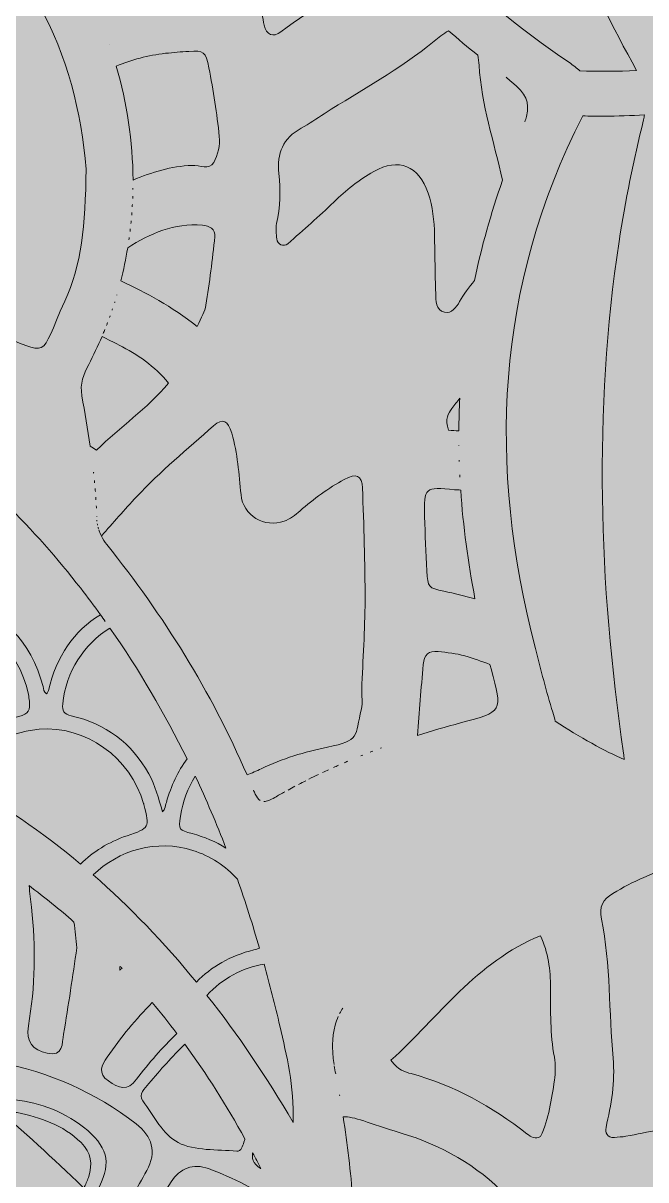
# Model space of a CAD drawing. Extents: x 31 to 2970, y -2969 to -30.
# Drawn here: x 1689.9 to 1956.8, y -1075.3 to -579.8 of the extents above; entities that cross this region are included whole.
import ezdxf

# ---------------------------------------------------------------- set-up
doc = ezdxf.new("R2010")
doc.units = 0
doc.header["$MEASUREMENT"] = 0
doc.layers.add('Layer 1', color=7, linetype='Continuous')

# ---------------------------------------------------------------- blocks, each defined once
blk = doc.blocks.new('block 2')
at = {"layer": 'Layer 1', "lineweight": 0}
for points, knots in [([(1896.45, -436.48), (1898.76, -452.21), (1901.42, -467.86), (1905.42, -483.36), (1915.99, -524.44), (1932.11, -563.13), (1952.8, -600.02), (1944.99, -600.52), (1935.8, -600.44), (1928.49, -600.25), (1927.18, -599.06), (1925.72, -597.86), (1923.99, -596.71), (1880.18, -566.9), (1842.91, -530.94), (1819.53, -482.52), (1813.26, -469.56), (1806.18, -456.48), (1806.91, -441.4), (1807.88, -420.4), (1829.45, -402.55), (1854.26, -401.63), (1877.57, -400.78), (1893.03, -413.4), (1896.45, -436.48)], [0, 0, 0, 0, 1, 1, 1, 2, 2, 2, 3, 3, 3, 4, 4, 4, 5, 5, 5, 6, 6, 6, 7, 7, 7, 8, 8, 8, 8]), ([(1804.63, -526.24), (1812.38, -533), (1821.65, -537.48), (1831.53, -540.47), (1831.53, -540.47), (1831.53, -540.47), (1831.53, -540.47), (1835.61, -545.66), (1839.87, -550.72), (1844.3, -555.64), (1829.53, -564.7), (1814.24, -572.95), (1800.38, -583.47), (1796.93, -586.09), (1794.2, -584.88), (1793.18, -580.67), (1792.79, -579.06), (1792.59, -577.4), (1792.27, -575.77), (1790.04, -564.37), (1789.62, -552.71), (1787.93, -541.3), (1786.27, -530), (1781.67, -519.19), (1779.12, -507.85), (1775.89, -493.42), (1769.04, -479.88), (1760.99, -467.24), (1754.44, -456.95), (1748.71, -446.25), (1744.14, -434.95), (1743.31, -432.91), (1742.33, -430.87), (1743.71, -428.55), (1744.52, -428.6), (1745.63, -428.33), (1746.27, -428.76), (1756.33, -435.58), (1766.19, -442.71), (1776.39, -449.3), (1782.21, -453.05), (1784.8, -457.12), (1782.8, -464.38), (1775.78, -489.9), (1785.99, -509.99), (1804.63, -526.24)], [0, 0, 0, 0, 1, 1, 1, 2, 2, 2, 3, 3, 3, 4, 4, 4, 5, 5, 5, 6, 6, 6, 7, 7, 7, 8, 8, 8, 9, 9, 9, 10, 10, 10, 11, 11, 11, 12, 12, 12, 13, 13, 13, 14, 14, 14, 15, 15, 15, 15]), ([(1716.87, -642.29), (1716.64, -666.79), (1714.84, -683.48), (1707.8, -698.83), (1696.26, -723.94), (1702.53, -722.29), (1677.14, -712.33), (1676.1, -711.94), (1675.07, -711.67), (1674.03, -711.25), (1611.22, -685.56), (1568.18, -641.48), (1549.83, -575.4), (1539.22, -537.13), (1561.53, -507.17), (1599.83, -507.09), (1614.03, -507.09), (1627.91, -510.21), (1640.49, -517.17), (1692.76, -545.98), (1712.87, -593.33), (1716.87, -642.29)], [0, 0, 0, 0, 1, 1, 1, 2, 2, 2, 3, 3, 3, 4, 4, 4, 5, 5, 5, 6, 6, 6, 7, 7, 7, 7]), ([(1799.45, -644.18), (1798.51, -635.58), (1801.33, -629.05), (1809.1, -624.77), (1812.49, -622.91), (1815.66, -620.67), (1818.93, -618.59), (1834.79, -608.52), (1851.31, -599.49), (1865.99, -587.57), (1867.92, -586), (1869.93, -584.38), (1872.2, -583.02), (1876.27, -586.58), (1880.44, -590.07), (1884.71, -593.48), (1884.99, -594.93), (1885.2, -596.38), (1885.28, -597.83), (1886.27, -614.76), (1891.69, -630.73), (1895.39, -647.06), (1890.3, -661.36), (1886.31, -675.71), (1883.32, -690.1), (1880.92, -692.84), (1878.77, -695.82), (1876.94, -699.1), (1875.63, -701.46), (1873.43, -704.29), (1870.54, -703.65), (1866.53, -702.77), (1866.84, -698.69), (1866.73, -695.51), (1866.42, -687.21), (1866.34, -678.9), (1866.18, -670.59), (1866.07, -664.47), (1865.45, -658.43), (1863.47, -652.59), (1859.48, -640.86), (1850.89, -637.36), (1840.14, -643.37), (1833.84, -646.89), (1828.23, -651.36), (1823.02, -656.42), (1816.68, -662.58), (1810.01, -668.41), (1803.37, -674.27), (1801.58, -675.85), (1798.76, -674.56), (1798.61, -672.24), (1798.46, -670.05), (1798.05, -667.74), (1798.52, -665.66), (1800.13, -658.53), (1800.24, -651.37), (1799.45, -644.18)], [0, 0, 0, 0, 1, 1, 1, 2, 2, 2, 3, 3, 3, 4, 4, 4, 5, 5, 5, 6, 6, 6, 7, 7, 7, 8, 8, 8, 9, 9, 9, 10, 10, 10, 11, 11, 11, 12, 12, 12, 13, 13, 13, 14, 14, 14, 15, 15, 15, 16, 16, 16, 17, 17, 17, 18, 18, 18, 19, 19, 19, 19]), ([(1726.77, -588.85), (1726.77, -588.85), (1726.77, -588.85), (1726.77, -588.86), (1726.77, -588.85), (1726.77, -588.85), (1726.77, -588.85)], [0, 0, 0, 0, 1, 1, 1, 2, 2, 2, 2]), ([(1729.8, -598.19), (1736.36, -595.47), (1743.35, -593.58), (1750.93, -592.72), (1754.23, -592.35), (1757.55, -592.09), (1760.87, -591.89), (1767.25, -591.48), (1768.19, -591.93), (1769.51, -598.91), (1771.35, -608.67), (1772.97, -618.5), (1773.95, -628.38), (1774.31, -632.02), (1773.41, -636.33), (1771.59, -639.48), (1769.72, -642.73), (1765.51, -640.67), (1762.3, -640.76), (1753.32, -641.01), (1745.05, -643.69), (1736.98, -647), (1736.89, -630.5), (1734.46, -614.03), (1729.8, -598.19)], [0, 0, 0, 0, 1, 1, 1, 2, 2, 2, 3, 3, 3, 4, 4, 4, 5, 5, 5, 6, 6, 6, 7, 7, 7, 8, 8, 8, 8]), ([(1899.21, -604.91), (1898.48, -604.29), (1897.69, -603.64), (1896.83, -602.95), (1897.69, -603.64), (1898.48, -604.29), (1899.21, -604.91), (1905.43, -610.17), (1907.11, -613.38), (1905.58, -619.73), (1905.4, -620.48), (1905.17, -621.27), (1904.91, -622.11), (1905.17, -621.27), (1905.4, -620.48), (1905.58, -619.73), (1907.11, -613.38), (1905.43, -610.17), (1899.21, -604.91)], [0, 0, 0, 0, 1, 1, 1, 2, 2, 2, 3, 3, 3, 4, 4, 4, 5, 5, 5, 6, 6, 6, 6]), ([(1955.76, -621.21), (1951.65, -638.44), (1947.88, -655.87), (1945.26, -673.4), (1934.34, -746.48), (1936.53, -819.56), (1947.18, -892.48), (1947.34, -893.44), (1947.42, -894.37), (1947.49, -895.25), (1939.3, -891.79), (1928.34, -885.6), (1917.92, -878.83), (1917.65, -877.64), (1917.3, -876.37), (1916.88, -875.02), (1914.07, -866.02), (1911.8, -856.87), (1909.42, -847.75), (1888.95, -769.14), (1892.3, -692.71), (1929.72, -619.52), (1932.49, -619.6), (1935.57, -619.63), (1938.8, -619.63), (1944.49, -619.63), (1950.57, -619.48), (1956.19, -619.06), (1956.07, -619.75), (1955.92, -620.48), (1955.76, -621.21)], [0, 0, 0, 0, 1, 1, 1, 2, 2, 2, 3, 3, 3, 4, 4, 4, 5, 5, 5, 6, 6, 6, 7, 7, 7, 8, 8, 8, 9, 9, 9, 10, 10, 10, 10]), ([(1736.88, -653.98), (1736.87, -654.27), (1736.86, -654.56), (1736.84, -654.85), (1736.86, -654.56), (1736.87, -654.27), (1736.88, -653.98)], [0, 0, 0, 0, 1, 1, 1, 2, 2, 2, 2]), ([(1736.96, -650.5), (1736.96, -650.69), (1736.96, -650.88), (1736.95, -651.07), (1736.96, -650.88), (1736.96, -650.69), (1736.96, -650.5)], [0, 0, 0, 0, 1, 1, 1, 2, 2, 2, 2]), ([(1736.72, -657.46), (1736.7, -657.8), (1736.68, -658.15), (1736.66, -658.49), (1736.68, -658.15), (1736.7, -657.8), (1736.72, -657.46)], [0, 0, 0, 0, 1, 1, 1, 2, 2, 2, 2]), ([(1736.5, -660.95), (1736.47, -661.32), (1736.44, -661.69), (1736.41, -662.07), (1736.44, -661.69), (1736.47, -661.32), (1736.5, -660.95)], [0, 0, 0, 0, 1, 1, 1, 2, 2, 2, 2]), ([(1734.7, -676.05), (1734.7, -676.05), (1734.7, -676.05), (1734.7, -676.05), (1744.29, -669.86), (1754.56, -665.41), (1766.73, -666.37), (1769.72, -666.61), (1772.38, -667.97), (1772.04, -671.28), (1771.03, -681.08), (1769.76, -690.86), (1768.26, -700.6), (1767.86, -703.22), (1766.25, -705.66), (1764.53, -709.76), (1753.45, -701.08), (1742.76, -695.31), (1731.73, -690.23), (1732.92, -685.54), (1733.92, -680.81), (1734.7, -676.05)], [0, 0, 0, 0, 1, 1, 1, 2, 2, 2, 3, 3, 3, 4, 4, 4, 5, 5, 5, 6, 6, 6, 7, 7, 7, 7]), ([(1735.83, -667.97), (1735.78, -668.35), (1735.74, -668.73), (1735.7, -669.1), (1735.74, -668.73), (1735.78, -668.35), (1735.83, -667.97)], [0, 0, 0, 0, 1, 1, 1, 2, 2, 2, 2]), ([(1736.2, -664.44), (1736.16, -664.83), (1736.13, -665.21), (1736.09, -665.6), (1736.13, -665.21), (1736.16, -664.83), (1736.2, -664.44)], [0, 0, 0, 0, 1, 1, 1, 2, 2, 2, 2]), ([(1735.36, -671.65), (1735.32, -671.96), (1735.28, -672.27), (1735.24, -672.58), (1735.28, -672.27), (1735.32, -671.96), (1735.36, -671.65)], [0, 0, 0, 0, 1, 1, 1, 2, 2, 2, 2]), ([(1730.08, -696.25), (1730.07, -696.28), (1730.06, -696.31), (1730.05, -696.33), (1730.06, -696.31), (1730.07, -696.28), (1730.08, -696.25)], [0, 0, 0, 0, 1, 1, 1, 2, 2, 2, 2]), ([(1728.21, -702.17), (1728.15, -702.34), (1728.09, -702.51), (1728.03, -702.68), (1728.09, -702.51), (1728.15, -702.34), (1728.21, -702.17)], [0, 0, 0, 0, 1, 1, 1, 2, 2, 2, 2]), ([(1729.17, -699.21), (1729.14, -699.3), (1729.11, -699.39), (1729.09, -699.48), (1729.11, -699.39), (1729.14, -699.3), (1729.17, -699.21)], [0, 0, 0, 0, 1, 1, 1, 2, 2, 2, 2]), ([(1726.09, -708.09), (1725.94, -708.49), (1725.78, -708.89), (1725.63, -709.28), (1725.78, -708.89), (1725.94, -708.49), (1726.09, -708.09)], [0, 0, 0, 0, 1, 1, 1, 2, 2, 2, 2]), ([(1727.18, -705.13), (1727.09, -705.4), (1726.98, -705.68), (1726.88, -705.96), (1726.98, -705.68), (1727.08, -705.4), (1727.18, -705.13)], [0, 0, 0, 0, 1, 1, 1, 2, 2, 2, 2]), ([(1724.93, -711.06), (1724.7, -711.63), (1724.46, -712.2), (1724.22, -712.78), (1724.46, -712.2), (1724.7, -711.63), (1724.93, -711.06)], [0, 0, 0, 0, 1, 1, 1, 2, 2, 2, 2]), ([(1723.7, -714.04), (1726.15, -715.24), (1728.6, -716.45), (1731.03, -717.69), (1738.95, -721.73), (1746.15, -726.71), (1752.24, -733.97), (1742.93, -745.04), (1731.52, -752.87), (1721.36, -762.66), (1720.44, -762.09), (1719.52, -761.54), (1718.6, -760.98), (1718.6, -760.98), (1718.6, -760.98), (1718.6, -760.99), (1717.54, -753.77), (1716.29, -746.59), (1715.07, -739.4), (1714.18, -734.21), (1715.76, -730.29), (1717.99, -726.06), (1720.07, -722.12), (1721.97, -718.11), (1723.7, -714.04)], [0, 0, 0, 0, 1, 1, 1, 2, 2, 2, 3, 3, 3, 4, 4, 4, 5, 5, 5, 6, 6, 6, 7, 7, 7, 8, 8, 8, 8]), ([(1876.62, -754.48), (1876.62, -754.47), (1876.62, -754.47), (1876.62, -754.47), (1875.16, -754.33), (1873.7, -754.23), (1872.23, -754.22), (1870.51, -749.36), (1872.2, -746.87), (1873.64, -744.9), (1874.74, -743.39), (1875.87, -741.91), (1876.99, -740.42), (1876.77, -745.1), (1876.65, -749.79), (1876.62, -754.48)], [0, 0, 0, 0, 1, 1, 1, 2, 2, 2, 3, 3, 3, 4, 4, 4, 5, 5, 5, 5]), ([(1771.47, -752.31), (1775.41, -748.8), (1777.71, -749.98), (1779.3, -755.51), (1781.77, -764.11), (1782.43, -772.92), (1783.27, -781.78), (1784.13, -790.79), (1793.36, -796.18), (1801.71, -793.17), (1804.21, -792.26), (1806.51, -790.48), (1808.57, -788.71), (1814.47, -783.61), (1820.68, -778.98), (1827.53, -775.24), (1832.54, -772.5), (1835.12, -773.5), (1835.32, -778.9), (1835.91, -794.96), (1836.45, -811.04), (1836.42, -827.12), (1836.39, -839.83), (1835.47, -852.55), (1835, -865.26), (1834.9, -868.03), (1835.58, -870.94), (1834.91, -873.54), (1831.85, -885.56), (1834.53, -887.09), (1820.28, -889.98), (1810.52, -891.95), (1800.98, -894.91), (1791.91, -899.2), (1789.94, -900.13), (1787.93, -901.11), (1785.86, -901.84), (1770.46, -866.22), (1750.1, -833.53), (1725.8, -803.21), (1724.84, -802.01), (1724.06, -800.78), (1723.42, -799.5), (1728.42, -793.88), (1733.37, -788.2), (1738.51, -782.7), (1748.71, -771.83), (1760.3, -762.24), (1771.47, -752.31)], [0, 0, 0, 0, 1, 1, 1, 2, 2, 2, 3, 3, 3, 4, 4, 4, 5, 5, 5, 6, 6, 6, 7, 7, 7, 8, 8, 8, 9, 9, 9, 10, 10, 10, 11, 11, 11, 12, 12, 12, 13, 13, 13, 14, 14, 14, 15, 15, 15, 16, 16, 16, 16]), ([(1876.65, -760.91), (1876.65, -760.85), (1876.65, -760.79), (1876.65, -760.73), (1876.65, -760.79), (1876.65, -760.85), (1876.65, -760.91)], [0, 0, 0, 0, 1, 1, 1, 2, 2, 2, 2]), ([(1876.8, -767.59), (1876.8, -767.38), (1876.79, -767.17), (1876.78, -766.96), (1876.79, -767.17), (1876.8, -767.38), (1876.8, -767.59)], [0, 0, 0, 0, 1, 1, 1, 2, 2, 2, 2]), ([(1720.13, -772.62), (1720.11, -772.47), (1720.09, -772.32), (1720.08, -772.16), (1720.09, -772.32), (1720.11, -772.47), (1720.13, -772.62)], [0, 0, 0, 0, 1, 1, 1, 2, 2, 2, 2]), ([(1720.54, -776.67), (1720.51, -776.34), (1720.48, -776), (1720.45, -775.67), (1720.48, -776), (1720.51, -776.34), (1720.54, -776.67)], [0, 0, 0, 0, 1, 1, 1, 2, 2, 2, 2]), ([(1877.03, -773.29), (1877.05, -773.62), (1877.07, -773.95), (1877.09, -774.28), (1877.07, -773.95), (1877.05, -773.62), (1877.03, -773.29)], [0, 0, 0, 0, 1, 1, 1, 2, 2, 2, 2]), ([(1720.87, -780.41), (1720.84, -780.01), (1720.8, -779.61), (1720.77, -779.21), (1720.8, -779.61), (1720.84, -780.01), (1720.87, -780.41)], [0, 0, 0, 0, 1, 1, 1, 2, 2, 2, 2]), ([(1721.12, -784.05), (1721.09, -783.63), (1721.07, -783.21), (1721.04, -782.79), (1721.07, -783.21), (1721.09, -783.63), (1721.12, -784.05)], [0, 0, 0, 0, 1, 1, 1, 2, 2, 2, 2]), ([(1874.8, -779.66), (1875.65, -779.75), (1876.54, -779.75), (1877.41, -779.8), (1877.41, -779.8), (1877.41, -779.8), (1877.41, -779.8), (1878.46, -795.28), (1880.52, -810.8), (1883.52, -826.36), (1879.13, -825.17), (1874.69, -824.09), (1870.22, -823.16), (1863.42, -821.74), (1863.34, -821.48), (1862.9, -814.44), (1862.43, -806.7), (1862.18, -798.94), (1861.94, -791.18), (1861.56, -778.74), (1862.07, -778.32), (1874.8, -779.66)], [0, 0, 0, 0, 1, 1, 1, 2, 2, 2, 3, 3, 3, 4, 4, 4, 5, 5, 5, 6, 6, 6, 7, 7, 7, 7]), ([(1723.03, -833.21), (1723.03, -833.21), (1723.07, -833.21), (1723.07, -833.21), (1723.76, -834.17), (1724.45, -835.1), (1725.11, -836.06), (1724.45, -835.1), (1723.76, -834.17), (1723.03, -833.21), (1711.72, -840.21), (1704.18, -850.91), (1700.72, -865.75), (1700.64, -866.14), (1700.45, -866.48), (1700.26, -866.87), (1700.22, -866.94), (1700.03, -866.98), (1699.84, -867.06), (1698.68, -866.33), (1698.76, -865.02), (1698.45, -863.91), (1693.3, -844.41), (1681.11, -831.87), (1661.57, -826.79), (1657.99, -825.83), (1656.76, -824.52), (1656.99, -820.67), (1657.76, -806.25), (1668.64, -792.06), (1682.41, -785.67), (1693.84, -796.91), (1704.53, -809.02), (1714.57, -821.91), (1717.49, -825.64), (1720.34, -829.41), (1723.03, -833.21)], [0, 0, 0, 0, 1, 1, 1, 2, 2, 2, 3, 3, 3, 4, 4, 4, 5, 5, 5, 6, 6, 6, 7, 7, 7, 8, 8, 8, 9, 9, 9, 10, 10, 10, 11, 11, 11, 12, 12, 12, 12]), ([(1721.3, -787.64), (1721.29, -787.27), (1721.27, -786.89), (1721.25, -786.52), (1721.27, -786.89), (1721.29, -787.27), (1721.3, -787.64)], [0, 0, 0, 0, 1, 1, 1, 2, 2, 2, 2]), ([(1721.41, -791.22), (1721.41, -791.22), (1721.41, -791.22), (1721.41, -791.21), (1721.41, -791.19), (1721.41, -791.16), (1721.41, -791.14), (1721.41, -791.16), (1721.41, -791.19), (1721.41, -791.21), (1721.41, -791.22), (1721.41, -791.22), (1721.41, -791.22)], [0, 0, 0, 0, 1, 1, 1, 2, 2, 2, 3, 3, 3, 4, 4, 4, 4]), ([(1721.54, -793.12), (1721.52, -792.97), (1721.51, -792.83), (1721.49, -792.68), (1721.51, -792.83), (1721.52, -792.97), (1721.54, -793.12)], [0, 0, 0, 0, 1, 1, 1, 2, 2, 2, 2]), ([(1721.82, -794.89), (1721.77, -794.68), (1721.73, -794.47), (1721.69, -794.25), (1721.73, -794.46), (1721.77, -794.68), (1721.82, -794.89)], [0, 0, 0, 0, 1, 1, 1, 2, 2, 2, 2]), ([(1722.2, -796.45), (1722.13, -796.21), (1722.06, -795.97), (1722, -795.73), (1722.07, -795.97), (1722.13, -796.21), (1722.2, -796.45)], [0, 0, 0, 0, 1, 1, 1, 2, 2, 2, 2]), ([(1722.92, -798.44), (1722.71, -797.93), (1722.51, -797.41), (1722.34, -796.88), (1722.51, -797.41), (1722.7, -797.93), (1722.92, -798.44)], [0, 0, 0, 0, 1, 1, 1, 2, 2, 2, 2]), ([(1723.41, -799.5), (1723.26, -799.2), (1723.12, -798.89), (1722.98, -798.58), (1723.12, -798.89), (1723.26, -799.2), (1723.41, -799.5)], [0, 0, 0, 0, 1, 1, 1, 2, 2, 2, 2]), ([(1688.1, -876.83), (1673.34, -880.64), (1662.64, -888.79), (1656.07, -901.14), (1649.83, -897.91), (1643.49, -894.91), (1637.03, -892.1), (1630.53, -884.64), (1622.1, -879.48), (1611.64, -876.98), (1607.33, -875.94), (1606.53, -873.98), (1606.87, -870.14), (1608.56, -850.87), (1626.8, -833.71), (1646.1, -832.37), (1670.14, -830.71), (1688.57, -847.75), (1692.14, -867.44), (1692.34, -868.41), (1692.41, -869.37), (1692.57, -870.29), (1693.07, -873.87), (1692.3, -875.75), (1688.1, -876.83)], [0, 0, 0, 0, 1, 1, 1, 2, 2, 2, 3, 3, 3, 4, 4, 4, 5, 5, 5, 6, 6, 6, 7, 7, 7, 8, 8, 8, 8]), ([(1727.08, -838.96), (1739.7, -856.95), (1750.61, -875.65), (1760.14, -895.02), (1756.26, -900.25), (1753.3, -906.45), (1751.3, -913.6), (1751.03, -914.52), (1750.8, -915.45), (1750.53, -916.37), (1750.45, -916.64), (1750.26, -916.83), (1749.68, -917.68), (1747.91, -911.79), (1746.53, -906.37), (1743.76, -901.41), (1736.34, -888.18), (1725.22, -879.87), (1710.53, -876.52), (1707.34, -875.79), (1706.57, -874.41), (1706.84, -871.44), (1708.26, -857.53), (1716.06, -845.85), (1727.08, -838.96)], [0, 0, 0, 0, 1, 1, 1, 2, 2, 2, 3, 3, 3, 4, 4, 4, 5, 5, 5, 6, 6, 6, 7, 7, 7, 8, 8, 8, 8]), ([(1867.77, -849.02), (1871.61, -849.4), (1875.51, -849.82), (1879.2, -850.86), (1882.83, -851.88), (1886.37, -853.25), (1889.93, -854.51), (1890.1, -855.13), (1890.25, -855.75), (1890.42, -856.37), (1895.38, -874.94), (1895.65, -874.71), (1877.3, -879.6), (1871.11, -881.24), (1864.98, -883.03), (1858.9, -884.97), (1859.69, -874.84), (1860.45, -864.72), (1861.33, -854.6), (1861.72, -850.27), (1863.64, -848.61), (1867.77, -849.02)], [0, 0, 0, 0, 1, 1, 1, 2, 2, 2, 3, 3, 3, 4, 4, 4, 5, 5, 5, 6, 6, 6, 7, 7, 7, 7]), ([(1741.49, -914.1), (1741.53, -914.25), (1741.61, -914.37), (1741.61, -914.48), (1744.18, -924.52), (1743.99, -924.64), (1734.41, -927.91), (1726.37, -930.68), (1719.8, -934.75), (1714.53, -940.02), (1698.1, -926.33), (1680.68, -914.45), (1662.22, -904.41), (1669.03, -892.14), (1681.6, -883.64), (1696.76, -882.29), (1716.41, -880.52), (1736.11, -894.52), (1741.49, -914.1)], [0, 0, 0, 0, 1, 1, 1, 2, 2, 2, 3, 3, 3, 4, 4, 4, 5, 5, 5, 6, 6, 6, 6]), ([(1838.63, -892.09), (1838.98, -891.96), (1839.34, -891.82), (1839.69, -891.68), (1839.34, -891.82), (1838.98, -891.96), (1838.63, -892.09)], [0, 0, 0, 0, 1, 1, 1, 2, 2, 2, 2]), ([(1843, -890.43), (1843.16, -890.38), (1843.32, -890.32), (1843.47, -890.26), (1843.32, -890.32), (1843.16, -890.38), (1843, -890.43)], [0, 0, 0, 0, 1, 1, 1, 2, 2, 2, 2]), ([(1827.42, -896.67), (1827.97, -896.43), (1828.53, -896.2), (1829.08, -895.97), (1828.53, -896.2), (1827.97, -896.43), (1827.42, -896.67)], [0, 0, 0, 0, 1, 1, 1, 2, 2, 2, 2]), ([(1834.63, -893.67), (1834.91, -893.56), (1835.19, -893.44), (1835.48, -893.33), (1835.19, -893.44), (1834.91, -893.56), (1834.63, -893.67)], [0, 0, 0, 0, 1, 1, 1, 2, 2, 2, 2]), ([(1812.34, -903.68), (1813.71, -902.99), (1815.09, -902.32), (1816.47, -901.65), (1815.09, -902.32), (1813.71, -902.99), (1812.34, -903.68)], [0, 0, 0, 0, 1, 1, 1, 2, 2, 2, 2]), ([(1818.24, -900.82), (1819.08, -900.42), (1819.93, -900.03), (1820.77, -899.64), (1819.93, -900.03), (1819.08, -900.42), (1818.24, -900.82)], [0, 0, 0, 0, 1, 1, 1, 2, 2, 2, 2]), ([(1822.94, -898.65), (1823.64, -898.34), (1824.35, -898.02), (1825.05, -897.71), (1824.35, -898.02), (1823.64, -898.34), (1822.94, -898.65)], [0, 0, 0, 0, 1, 1, 1, 2, 2, 2, 2]), ([(1757.38, -919.48), (1758.3, -913.21), (1760.49, -907.45), (1763.68, -902.41), (1768.41, -912.48), (1772.8, -922.75), (1776.8, -933.18), (1772.49, -930.48), (1767.64, -928.41), (1762.34, -926.98), (1756.53, -925.41), (1756.49, -925.48), (1757.38, -919.48)], [0, 0, 0, 0, 1, 1, 1, 2, 2, 2, 3, 3, 3, 4, 4, 4, 4]), ([(1803.41, -908.35), (1804.4, -907.81), (1805.4, -907.27), (1806.4, -906.74), (1805.4, -907.27), (1804.4, -907.81), (1803.41, -908.35)], [0, 0, 0, 0, 1, 1, 1, 2, 2, 2, 2]), ([(1807.94, -905.93), (1808.96, -905.4), (1809.97, -904.88), (1810.99, -904.36), (1809.97, -904.88), (1808.96, -905.4), (1807.94, -905.93)], [0, 0, 0, 0, 1, 1, 1, 2, 2, 2, 2]), ([(1788.61, -908.33), (1788.87, -908.98), (1789.13, -909.56), (1789.39, -910.08), (1790.04, -911.38), (1790.7, -912.27), (1791.5, -912.76), (1790.7, -912.27), (1790.04, -911.38), (1789.39, -910.08), (1789.13, -909.56), (1788.87, -908.98), (1788.61, -908.33)], [0, 0, 0, 0, 1, 1, 1, 2, 2, 2, 3, 3, 3, 4, 4, 4, 4]), ([(1797.8, -911.48), (1795.79, -912.64), (1794.3, -913.21), (1793.1, -913.21), (1794.3, -913.21), (1795.79, -912.64), (1797.8, -911.48), (1799.21, -910.67), (1800.64, -909.87), (1802.06, -909.08), (1800.64, -909.87), (1799.21, -910.67), (1797.8, -911.48)], [0, 0, 0, 0, 1, 1, 1, 2, 2, 2, 3, 3, 3, 4, 4, 4, 4]), ([(2084.52, -960.94), (2079.03, -977.76), (2073.32, -994.46), (2065.08, -1010.24), (2059.72, -1020.5), (2055.05, -1031.17), (2050.74, -1041.92), (2048.85, -1046.63), (2046.45, -1050.86), (2043.86, -1055.12), (2041.52, -1058.96), (2038.46, -1060.52), (2034.03, -1059.77), (2015.25, -1053.52), (1995.35, -1058.52), (1976.25, -1054.1), (1966.91, -1051.93), (1957.52, -1055.06), (1948.24, -1056.66), (1946.6, -1056.95), (1944.93, -1057.02), (1943.27, -1057.15), (1940.16, -1057.38), (1939.19, -1055), (1939.68, -1052.92), (1941.95, -1043.13), (1943.65, -1033.27), (1942.72, -1023.24), (1940.87, -1003.37), (1941.76, -983.25), (1937.7, -963.6), (1936.61, -958.32), (1938.29, -955.19), (1942.65, -952.61), (1946.94, -950.07), (1951.26, -947.77), (1955.89, -945.78), (1968.02, -940.55), (1979.6, -934.04), (1991.79, -928.97), (2006.07, -923.03), (2020.7, -917.91), (2035.3, -912.78), (2040.71, -910.88), (2042.98, -912.84), (2041.86, -918.06), (2039.99, -926.72), (2037.83, -935.33), (2035.44, -943.87), (2033.95, -949.21), (2034.83, -953.72), (2038.62, -957.66), (2042.82, -962.03), (2047.67, -963.92), (2053.65, -961.49), (2061.92, -958.12), (2070.51, -956.03), (2079.45, -955.44), (2084.26, -955.12), (2085.91, -956.7), (2084.52, -960.94)], [0, 0, 0, 0, 1, 1, 1, 2, 2, 2, 3, 3, 3, 4, 4, 4, 5, 5, 5, 6, 6, 6, 7, 7, 7, 8, 8, 8, 9, 9, 9, 10, 10, 10, 11, 11, 11, 12, 12, 12, 13, 13, 13, 14, 14, 14, 15, 15, 15, 16, 16, 16, 17, 17, 17, 18, 18, 18, 19, 19, 19, 20, 20, 20, 20]), ([(1762.64, -934.18), (1770.14, -936.56), (1776.64, -940.91), (1781.72, -946.52), (1785.18, -956.25), (1788.3, -966.1), (1791.18, -976.06), (1790.49, -976.37), (1789.68, -976.56), (1788.8, -976.79), (1778.68, -979.33), (1770.53, -984.02), (1764.14, -990.6), (1750.34, -973.68), (1735.61, -958.37), (1719.91, -944.68), (1730.84, -934.14), (1747.03, -929.25), (1762.64, -934.18)], [0, 0, 0, 0, 1, 1, 1, 2, 2, 2, 3, 3, 3, 4, 4, 4, 5, 5, 5, 6, 6, 6, 6]), ([(1693.45, -958.56), (1693.11, -955.48), (1692.76, -952.37), (1692.45, -949.29), (1699.07, -954.25), (1705.49, -959.45), (1711.68, -964.87), (1712.11, -968.52), (1712.49, -972.25), (1712.95, -975.95), (1711.11, -987.91), (1709.37, -1000.45), (1707.18, -1012.91), (1706.53, -1016.68), (1707.3, -1022.72), (1700.22, -1021.1), (1694.18, -1019.72), (1690.91, -1016.37), (1692.14, -1009.41), (1695.07, -992.56), (1695.45, -975.56), (1693.45, -958.56)], [0, 0, 0, 0, 1, 1, 1, 2, 2, 2, 3, 3, 3, 4, 4, 4, 5, 5, 5, 6, 6, 6, 7, 7, 7, 7]), ([(1917.58, -1032.68), (1916.33, -1040.86), (1915.22, -1049.11), (1911.67, -1056.71), (1909.35, -1058.15), (1907.55, -1056.94), (1905.82, -1055.61), (1890.8, -1044.04), (1874.59, -1034.77), (1856.13, -1029.83), (1853.46, -1029.12), (1850.78, -1028.37), (1847.51, -1024.12), (1868.05, -1005.44), (1883.99, -982.06), (1911.61, -970.72), (1914.93, -978), (1915.95, -985.38), (1915.91, -992.99), (1915.86, -1002.95), (1915.74, -1012.9), (1917.54, -1022.79), (1918.13, -1025.99), (1918.07, -1029.45), (1917.58, -1032.68)], [0, 0, 0, 0, 1, 1, 1, 2, 2, 2, 3, 3, 3, 4, 4, 4, 5, 5, 5, 6, 6, 6, 7, 7, 7, 8, 8, 8, 8]), ([(1731.37, -985.56), (1731.41, -984.98), (1731.37, -984.41), (1731.41, -983.83), (1731.72, -984.14), (1731.99, -984.41), (1732.3, -984.72), (1731.99, -985.02), (1731.68, -985.25), (1731.37, -985.56)], [0, 0, 0, 0, 1, 1, 1, 2, 2, 2, 3, 3, 3, 3]), ([(1768.68, -996.29), (1775.22, -989.22), (1783.88, -984.29), (1793.14, -982.91), (1795.57, -991.68), (1797.84, -1000.48), (1799.91, -1009.41), (1802.84, -1022.18), (1806.07, -1034.95), (1805.61, -1050.75), (1794.14, -1031.14), (1781.84, -1012.99), (1768.68, -996.29)], [0, 0, 0, 0, 1, 1, 1, 2, 2, 2, 3, 3, 3, 4, 4, 4, 4]), ([(1745.26, -999.41), (1748.88, -1003.72), (1752.38, -1008.14), (1755.8, -1012.68), (1749.57, -1018.68), (1743.76, -1025.14), (1738.53, -1032.25), (1734.72, -1037.45), (1730.76, -1036.06), (1726.41, -1032.95), (1721.76, -1029.64), (1723.53, -1026.22), (1725.91, -1022.72), (1731.76, -1014.18), (1738.26, -1006.48), (1745.26, -999.41)], [0, 0, 0, 0, 1, 1, 1, 2, 2, 2, 3, 3, 3, 4, 4, 4, 5, 5, 5, 5]), ([(1822.64, -1014.61), (1822.81, -1012.65), (1823.13, -1010.81), (1823.62, -1009.07), (1823.98, -1007.76), (1824.43, -1006.5), (1824.97, -1005.29), (1824.43, -1006.5), (1823.98, -1007.76), (1823.62, -1009.07), (1823.13, -1010.81), (1822.81, -1012.65), (1822.64, -1014.61), (1822.51, -1016.08), (1822.48, -1017.62), (1822.52, -1019.23), (1822.58, -1021.3), (1822.79, -1023.51), (1823.14, -1025.86), (1822.79, -1023.51), (1822.58, -1021.3), (1822.52, -1019.23), (1822.48, -1017.62), (1822.51, -1016.08), (1822.64, -1014.61)], [0, 0, 0, 0, 1, 1, 1, 2, 2, 2, 3, 3, 3, 4, 4, 4, 5, 5, 5, 6, 6, 6, 7, 7, 7, 8, 8, 8, 8]), ([(1825.54, -1004.09), (1825.94, -1003.3), (1826.38, -1002.52), (1826.86, -1001.76), (1826.38, -1002.52), (1825.94, -1003.3), (1825.54, -1004.09)], [0, 0, 0, 0, 1, 1, 1, 2, 2, 2, 2]), ([(1743.8, -1034.06), (1748.68, -1028.18), (1753.8, -1022.52), (1759.18, -1017.22), (1768.49, -1029.95), (1777.11, -1043.45), (1784.95, -1057.72), (1784.8, -1058.22), (1784.68, -1058.68), (1784.53, -1059.14), (1783.99, -1060.91), (1783.38, -1063.22), (1781.45, -1063.02), (1772.95, -1062.22), (1763.45, -1063.02), (1756.3, -1059.33), (1749.87, -1056.06), (1745.84, -1047.83), (1741.22, -1041.49), (1739.03, -1038.52), (1742.03, -1036.25), (1743.8, -1034.06)], [0, 0, 0, 0, 1, 1, 1, 2, 2, 2, 3, 3, 3, 4, 4, 4, 5, 5, 5, 6, 6, 6, 7, 7, 7, 7]), ([(1738.3, -1051.33), (1745.18, -1056.68), (1747.3, -1063.29), (1742.84, -1071.37), (1738.76, -1078.68), (1734.76, -1085.99), (1730.72, -1093.33), (1727.18, -1089.79), (1723.61, -1086.29), (1720.03, -1082.79), (1707.57, -1070.68), (1694.84, -1058.83), (1681.72, -1047.37), (1683.41, -1046.83), (1685.3, -1046.49), (1687.37, -1046.41), (1697.03, -1048.68), (1706.95, -1051.64), (1714.72, -1059.37), (1719.03, -1063.68), (1719.84, -1068.49), (1717.84, -1074.25), (1717.3, -1075.83), (1716.64, -1077.33), (1715.91, -1078.79), (1717.3, -1080.14), (1718.68, -1081.45), (1720.03, -1082.79), (1720.53, -1081.91), (1720.99, -1081.02), (1721.49, -1080.14), (1727.61, -1069.22), (1726.87, -1062.22), (1717.57, -1054.25), (1708.26, -1046.29), (1697.1, -1042.25), (1686.49, -1041.02), (1682.57, -1041.06), (1679.34, -1041.68), (1676.68, -1042.87), (1671.45, -1038.37), (1666.14, -1033.91), (1660.84, -1029.52), (1664.76, -1023.64), (1673.22, -1023.72), (1679.49, -1024.95), (1700.99, -1029.1), (1720.84, -1037.83), (1738.3, -1051.33)], [0, 0, 0, 0, 1, 1, 1, 2, 2, 2, 3, 3, 3, 4, 4, 4, 5, 5, 5, 6, 6, 6, 7, 7, 7, 8, 8, 8, 9, 9, 9, 10, 10, 10, 11, 11, 11, 12, 12, 12, 13, 13, 13, 14, 14, 14, 15, 15, 15, 16, 16, 16, 16]), ([(1823.84, -1029.92), (1823.84, -1029.91), (1823.84, -1029.91), (1823.84, -1029.91), (1823.6, -1028.71), (1823.4, -1027.55), (1823.22, -1026.42), (1823.4, -1027.55), (1823.6, -1028.71), (1823.84, -1029.91), (1823.84, -1029.91), (1823.84, -1029.91), (1823.84, -1029.92)], [0, 0, 0, 0, 1, 1, 1, 2, 2, 2, 3, 3, 3, 4, 4, 4, 4]), ([(1825.51, -1038.89), (1825.53, -1038.98), (1825.54, -1039.07), (1825.56, -1039.16), (1825.54, -1039.07), (1825.53, -1038.98), (1825.51, -1038.89)], [0, 0, 0, 0, 1, 1, 1, 2, 2, 2, 2]), ([(1943.75, -1150.82), (1950.6, -1176.07), (1953.9, -1167.83), (1934.59, -1187.61), (1933.43, -1188.8), (1932.25, -1189.97), (1931, -1191.07), (1926.74, -1194.83), (1924.31, -1194.43), (1922.67, -1189.18), (1916.87, -1170.56), (1907.48, -1153.67), (1898.37, -1136.57), (1889.46, -1119.85), (1876.73, -1107.74), (1860.21, -1098.56), (1850.71, -1093.28), (1841.08, -1088.32), (1831.19, -1083.8), (1831.19, -1083.8), (1831.19, -1083.8), (1831.19, -1083.8), (1830.25, -1071.92), (1828.89, -1060.07), (1827.06, -1048.27), (1831.59, -1048.09), (1837.75, -1051.02), (1851.88, -1055.27), (1869.26, -1060.5), (1884.33, -1068.99), (1896.88, -1082.06), (1901.09, -1086.45), (1905.26, -1090.93), (1909.83, -1094.92), (1927.11, -1109.97), (1937.85, -1129.03), (1943.75, -1150.82)], [0, 0, 0, 0, 1, 1, 1, 2, 2, 2, 3, 3, 3, 4, 4, 4, 5, 5, 5, 6, 6, 6, 7, 7, 7, 8, 8, 8, 9, 9, 9, 10, 10, 10, 11, 11, 11, 12, 12, 12, 12]), ([(1791.72, -1070.49), (1791.64, -1070.45), (1791.61, -1070.41), (1791.53, -1070.37), (1788.3, -1068.14), (1787.84, -1065.95), (1788.26, -1063.75), (1789.45, -1065.95), (1790.57, -1068.25), (1791.72, -1070.49)], [0, 0, 0, 0, 1, 1, 1, 2, 2, 2, 3, 3, 3, 3]), ([(1753.3, -1076.22), (1756.99, -1070.37), (1762.8, -1068.1), (1769.34, -1070.52), (1780.03, -1074.49), (1789.91, -1079.6), (1799.07, -1085.76), (1802.72, -1094.22), (1805.72, -1102.76), (1807.91, -1111.45), (1806.72, -1109.33), (1805.11, -1107.33), (1803.07, -1105.37), (1802.8, -1105.14), (1802.49, -1104.95), (1802.22, -1104.72), (1776.45, -1081.79), (1765.95, -1082.99), (1748.95, -1111.83), (1745.45, -1108.18), (1741.95, -1104.56), (1738.41, -1100.99), (1743.3, -1092.68), (1748.22, -1084.41), (1753.3, -1076.22)], [0, 0, 0, 0, 1, 1, 1, 2, 2, 2, 3, 3, 3, 4, 4, 4, 5, 5, 5, 6, 6, 6, 7, 7, 7, 8, 8, 8, 8])]:
    blk.add_open_spline(points, degree=3, knots=knots, dxfattribs=at)

msp = doc.modelspace()

# ---------------------------------------------------------------- hatches: boundary and pattern name
at = {"layer": 'Layer 1', "true_color": 0xf8ec23}
h = msp.add_hatch(color=2, dxfattribs=at)
h.dxf.hatch_style = 2
h.paths.add_polyline_path([(2944.18, -30.37), (2908.97, -30.37), (2876.43, -30.37), (2852.69, -30.37), (2826.67, -30.37), (2789.09, -30.37), (2741.76, -30.37), (2619.81, -30.37), (2571.38, -30.37), (2533.69, -30.37), (2448.77, -30.37), (2417.53, -30.37), (2347.21, -30.37), (2307.57, -30.37), (2246.73, -30.37), (2221.16, -30.37), (2190.08, -30.37), (2164.16, -30.37), (2133.56, -30.37), (2063.65, -30.37), (2014.14, -30.37), (1982.09, -30.37), (1958.8, -30.37), (1857.85, -30.37), (1838.29, -30.37), (1812.45, -30.37), (1776.54, -30.37), (1705.12, -30.37), (1693.97, -30.37), (1305.87, -30.37), (1295.4, -30.37), (1223.78, -30.37), (1188.69, -30.37), (1163.24, -30.37), (1143.18, -30.37), (1041.74, -30.37), (1018.95, -30.37), (986.89, -30.37), (937, -30.37), (867.24, -30.37), (837.19, -30.37), (810.44, -30.37), (779.68, -30.37), (754.38, -30.37), (694, -30.37), (654.14, -30.37), (583.33, -30.37), (552.07, -30.37), (466.96, -30.37), (429.55, -30.37), (381.07, -30.37), (259.09, -30.37), (211.91, -30.37), (174.17, -30.37), (148.47, -30.37), (124.27, -30.37), (91.92, -30.37), (56.46, -30.37), (31.09, -30.37), (31.09, -54.87), (31.09, -89.2), (31.09, -179.23), (31.09, -214.96), (31.09, -260.42), (31.09, -378.66), (31.09, -426.62), (31.09, -476.43), (31.09, -550.35), (31.09, -581.86), (31.09, -654.17), (31.09, -694.22), (31.09, -751.16), (31.09, -776.51), (31.09, -807.81), (31.09, -833.54), (31.09, -864.28), (31.09, -929.41), (31.09, -980.06), (31.09, -1012.67), (31.09, -1041.24), (31.09, -1146.32), (31.09, -1159.54), (31.09, -1185.04), (31.09, -1225.46), (31.09, -1264.46), (31.09, -1302.1), (31.09, -1330.9), (31.09, -1333.8), (31.09, -1659.5), (31.09, -1662.34), (31.09, -1692.17), (31.09, -1724.32), (31.09, -1767.8), (31.09, -1808.18), (31.09, -1833.57), (31.09, -1847.38), (31.09, -1951.45), (31.09, -1980.34), (31.09, -2013.39), (31.09, -2063.61), (31.09, -2128.98), (31.09, -2159.42), (31.09, -2185.19), (31.09, -2216.74), (31.09, -2242.12), (31.09, -2299.96), (31.09, -2339.09), (31.09, -2410.8), (31.09, -2442.9), (31.09, -2533.87), (31.09, -2572.78), (31.09, -2613.33), (31.09, -2734.99), (31.09, -2775.34), (31.09, -2815.97), (31.09, -2837.4), (31.09, -2855.37), (31.09, -2914.54), (31.09, -2942.89), (31.09, -2969.08), (61.08, -2969.08), (98.82, -2969.08), (121.32, -2969.08), (140.38, -2969.08), (192.11, -2969.08), (227.2, -2969.08), (265.97, -2969.08), (381.87, -2969.08), (425.52, -2969.08), (472.93, -2969.08), (556.42, -2969.08), (588.3, -2969.08), (661.31, -2969.08), (701.61, -2969.08), (755.29, -2969.08), (780.94, -2969.08), (812.66, -2969.08), (838.34, -2969.08), (868.66, -2969.08), (928.97, -2969.08), (980.13, -2969.08), (1014.44, -2969.08), (1044.71, -2969.08), (1159.36, -2969.08), (1161.89, -2969.08), (1189.21, -2969.08), (1228.25, -2969.08), (1257.32, -2969.08), (1304.05, -2969.08), (1332.71, -2969.08), (1345.63, -2969.08), (1549.53, -2969.08), (1552.94, -2969.08), (1655.88, -2969.08), (1668.07, -2969.08), (1698.17, -2969.08), (1745.16, -2969.08), (1772.87, -2969.08), (1811.64, -2969.08), (1837.9, -2969.08), (1842.16, -2969.08), (1956.12, -2969.08), (1986.47, -2969.08), (2020.31, -2969.08), (2071.92, -2969.08), (2131.91, -2969.08), (2162.52, -2969.08), (2188.51, -2969.08), (2219.83, -2969.08), (2245.37, -2969.08), (2299.41, -2969.08), (2338.94, -2969.08), (2412.49, -2969.08), (2444.43, -2969.08), (2527.68, -2969.08), (2575.35, -2969.08), (2619.15, -2969.08), (2735.05, -2969.08), (2773.63, -2969.08), (2808.84, -2969.08), (2860.46, -2969.08), (2879.52, -2969.08), (2902.08, -2969.08), (2939.92, -2969.08), (2969.81, -2969.08), (2969.81, -2942.73), (2969.81, -2914.13), (2969.81, -2855.29), (2969.81, -2837.47), (2969.81, -2815.6), (2969.81, -2775.48), (2969.81, -2734.73), (2969.81, -2612.77), (2969.81, -2572.98), (2969.81, -2534.23), (2969.81, -2442.57), (2969.81, -2411.31), (2969.81, -2338.83), (2969.81, -2299.34), (2969.81, -2242.28), (2969.81, -2216.54), (2969.81, -2185.15), (2969.81, -2159.91), (2969.81, -2128.52), (2969.81, -2063.9), (2969.81, -2012.99), (2969.81, -1980.37), (2969.81, -1953.17), (2969.81, -1847.02), (2969.81, -1833.85), (2969.81, -1808.18), (2969.81, -1767.81), (2969.81, -1734.67), (2969.81, -1724.8), (2969.81, -1722.79), (2969.81, -1691.31), (2969.81, -1661.53), (2969.81, -1659.28), (2969.81, -1333.77), (2969.81, -1332.32), (2969.81, -1301.96), (2969.81, -1268.37), (2969.81, -1225.53), (2969.81, -1185.01), (2969.81, -1159.4), (2969.81, -1146.18), (2969.81, -1041.54), (2969.81, -1012.82), (2969.81, -979.73), (2969.81, -929.19), (2969.81, -864.38), (2969.81, -833.55), (2969.81, -807.53), (2969.81, -776.69), (2969.81, -750.67), (2969.81, -693.88), (2969.81, -654.2), (2969.81, -581.78), (2969.81, -550.3), (2969.81, -476.43), (2969.81, -426.65), (2969.81, -378.66), (2969.81, -260.89), (2969.81, -215.3), (2969.81, -179.55), (2969.81, -89.28), (2969.81, -54.9), (2969.81, -30.37)])

# ---------------------------------------------------------------- block references
at = {"layer": 'Layer 1'}
msp.add_blockref('block 2', (0, 0), dxfattribs=at)

doc.saveas('drawing.dxf')
